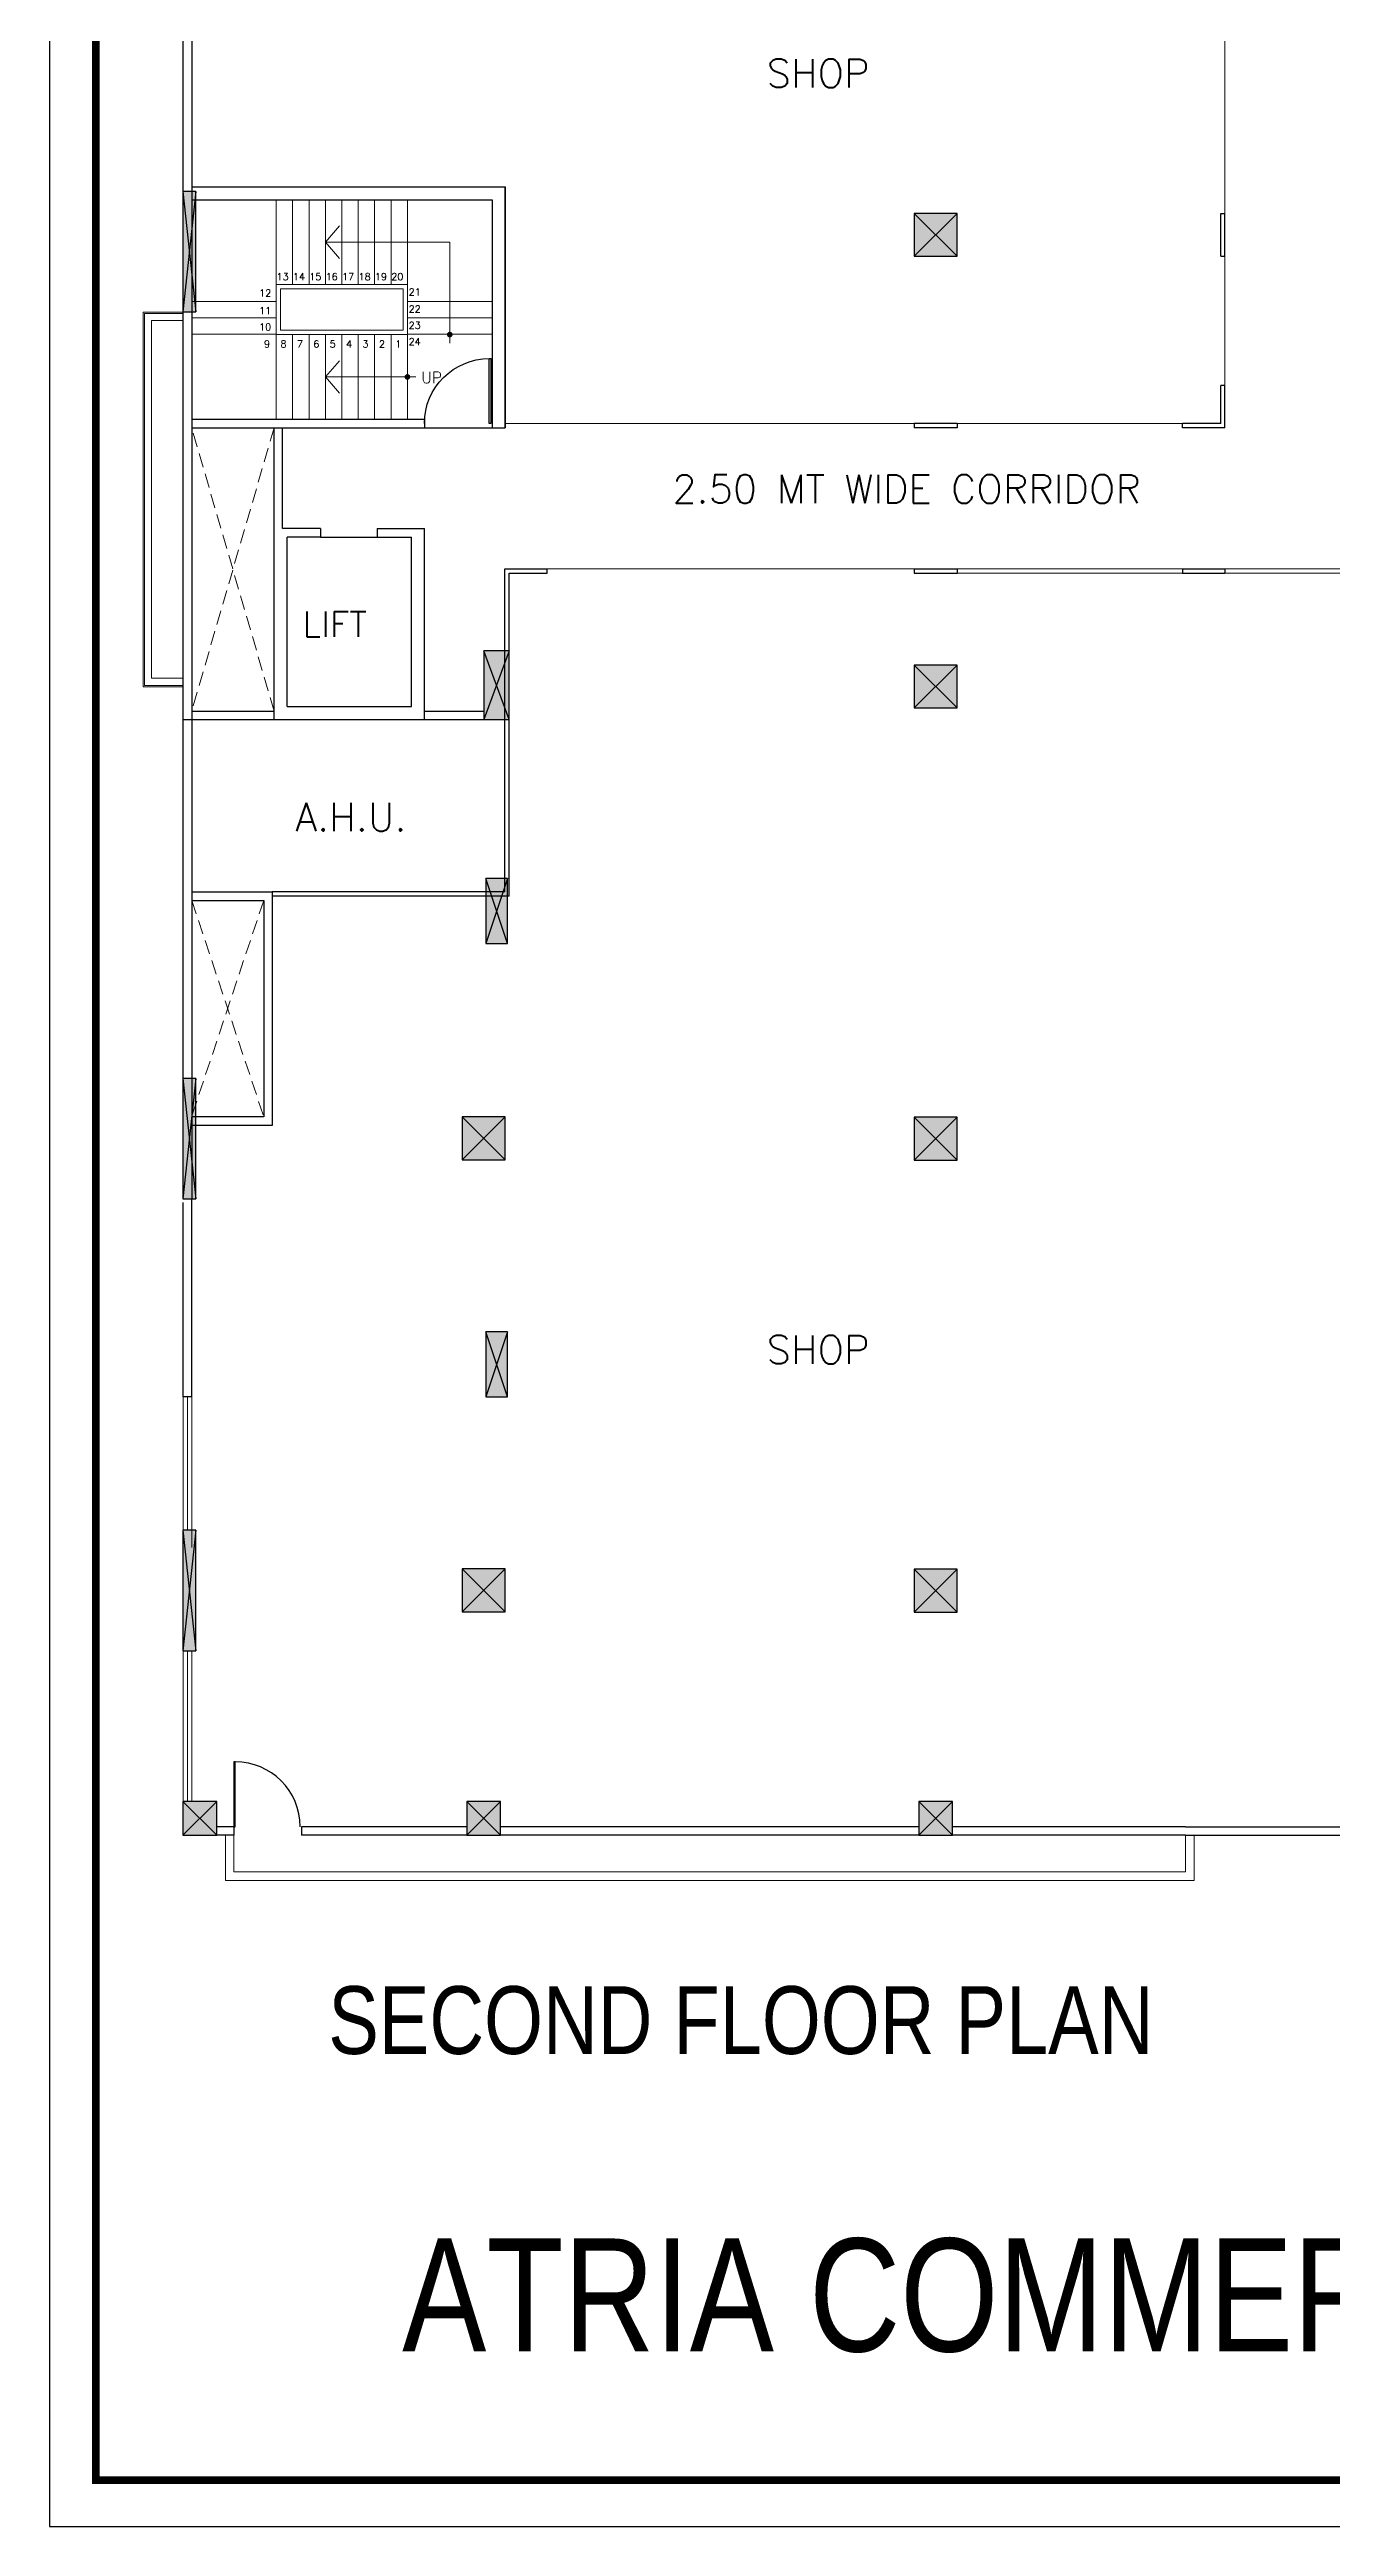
# Model space of a CAD drawing. Extents: x -14054 to 906348, y -36965 to 188562.
# Drawn here: x 319469 to 342158, y 60442 to 104289 of the extents above; entities that cross this region are included whole.
import ezdxf
from ezdxf.enums import TextEntityAlignment as Align

# ---------------------------------------------------------------- set-up
doc = ezdxf.new("R2010")
doc.units = 0
doc.header["$LTSCALE"] = 1000
doc.header["$MEASUREMENT"] = 0
doc.linetypes.add('HIDDEN', pattern=[0.375, 0.25, -0.125])
for name, color, linetype in [('BOR', 5, 'CONTINUOUS'), ('COL', 5, 'CONTINUOUS'), ('DOOR', 6, 'CONTINUOUS'), ('SOLID', 252, 'CONTINUOUS')]:
    doc.layers.add(name, color=color, linetype=linetype)
for name, color, linetype, lineweight in [('HIDDEN', 7, 'HIDDEN', 15), ('STAIR', 4, 'CONTINUOUS', 15), ('TEXT', 3, 'CONTINUOUS', 15), ('WALL', 2, 'CONTINUOUS', 30), ('WIN', 6, 'CONTINUOUS', 9)]:
    doc.layers.add(name, color=color, linetype=linetype, lineweight=lineweight)
doc.styles.add('ROMAN', font='ROMANS')
doc.styles.add('SW1', font='arial.ttf')

# ---------------------------------------------------------------- blocks, each defined once
blk = doc.blocks.new('*U46')
at = {"layer": 'SOLID'}
for points in [[(321831.13, 99642.88), (322061.13, 99642.88), (322061.13, 101777.88), (321831.13, 101777.88)], [(334773.13, 100629.38), (335533.13, 100629.38), (335533.13, 101389.38), (334773.13, 101389.38)], [(327153.13, 92427.38), (327603.13, 92427.38), (327603.13, 93647.38), (327153.13, 93647.38)], [(334773.13, 92633.38), (335533.13, 92633.38), (335533.13, 93393.38), (334773.13, 93393.38)], [(327193.13, 88464.38), (327573.13, 88464.38), (327573.13, 89614.38), (327193.13, 89614.38)], [(321831.13, 83941.88), (322061.13, 83941.88), (322061.13, 86076.88), (321831.13, 86076.88)], [(326773.13, 84633.38), (327533.13, 84633.38), (327533.13, 85393.38), (326773.13, 85393.38)], [(334773.13, 84629.38), (335533.13, 84629.38), (335533.13, 85389.38), (334773.13, 85389.38)], [(327193.13, 80438.38), (327573.13, 80438.38), (327573.13, 81588.38), (327193.13, 81588.38)], [(321831.13, 75941.88), (322061.13, 75941.88), (322061.13, 78076.88), (321831.13, 78076.88)], [(326773.13, 76633.38), (327533.13, 76633.38), (327533.13, 77393.38), (326773.13, 77393.38)], [(334773.13, 76629.38), (335533.13, 76629.38), (335533.13, 77389.38), (334773.13, 77389.38)], [(321831.13, 72677.38), (322431.13, 72677.38), (322431.13, 73277.38), (321831.13, 73277.38)], [(326853.13, 72677.38), (327453.13, 72677.38), (327453.13, 73277.38), (326853.13, 73277.38)], [(334853.13, 72677.38), (335453.13, 72677.38), (335453.13, 73277.38), (334853.13, 73277.38)]]:
    blk.add_hatch(color=256, dxfattribs=at).paths.add_polyline_path(points)
at = {"layer": 'BOR', "color": 2, "ltscale": 140}
blk.add_lwpolyline([(319469.15, 139976.49), (319469.15, 60441.6), (426857.32, 60441.6), (426857.32, 139976.49)], close=True, dxfattribs=at)
at = {"layer": 'BOR', "ltscale": 140, "const_width": 136.54}
blk.add_lwpolyline([(426038.07, 61260.85), (320288.41, 61260.85), (320288.41, 139157.23), (426038.07, 139157.23)], close=True, dxfattribs=at)
at = {"layer": 'COL', "color": 7}
for p, q in [((321831.13, 101777.88), (322061.13, 99642.88)), ((322061.13, 101777.88), (321831.13, 99642.88)), ((335533.13, 101389.38), (334773.13, 100629.38)), ((334773.13, 101389.38), (335533.13, 100629.38)), ((327603.13, 93647.38), (327153.13, 92427.38)), ((327603.13, 92427.38), (327153.13, 93647.38)), ((335533.13, 93393.38), (334773.13, 92633.38)), ((334773.13, 93393.38), (335533.13, 92633.38)), ((327573.13, 89614.38), (327193.13, 88464.38)), ((327573.13, 88464.38), (327193.13, 89614.38)), ((321831.13, 86076.88), (322061.13, 83941.88)), ((322061.13, 86076.88), (321831.13, 83941.88)), ((327533.13, 85393.38), (326773.13, 84633.38)), ((326773.13, 85393.38), (327533.13, 84633.38)), ((335533.13, 85389.38), (334773.13, 84629.38)), ((334773.13, 85389.38), (335533.13, 84629.38)), ((327573.13, 81588.38), (327193.13, 80438.38)), ((327573.13, 80438.38), (327193.13, 81588.38)), ((321831.13, 78076.88), (322061.13, 75941.88)), ((322061.13, 78076.88), (321831.13, 75941.88)), ((327533.13, 77393.38), (326773.13, 76633.38)), ((326773.13, 77393.38), (327533.13, 76633.38)), ((335533.13, 77389.38), (334773.13, 76629.38)), ((334773.13, 77389.38), (335533.13, 76629.38)), ((322431.13, 72677.38), (321831.13, 73277.38)), ((322431.13, 73277.38), (321831.13, 72677.38)), ((322431.13, 72677.38), (321831.13, 73277.38)), ((322431.13, 73277.38), (321831.13, 72677.38)), ((327453.13, 72677.38), (326853.13, 73277.38)), ((327453.13, 73277.38), (326853.13, 72677.38)), ((335453.13, 72677.38), (334853.13, 73277.38)), ((335453.13, 73277.38), (334853.13, 72677.38))]:
    blk.add_line(p, q, dxfattribs=at)
at = {"layer": 'COL'}
for points in [[(321831.13, 99642.88), (322061.13, 99642.88), (322061.13, 101777.88), (321831.13, 101777.88)], [(334773.13, 100629.38), (335533.13, 100629.38), (335533.13, 101389.38), (334773.13, 101389.38)], [(327153.13, 92427.38), (327603.13, 92427.38), (327603.13, 93647.38), (327153.13, 93647.38)], [(334773.13, 92633.38), (335533.13, 92633.38), (335533.13, 93393.38), (334773.13, 93393.38)], [(327193.13, 88464.38), (327573.13, 88464.38), (327573.13, 89614.38), (327193.13, 89614.38)], [(321831.13, 83941.88), (322061.13, 83941.88), (322061.13, 86076.88), (321831.13, 86076.88)], [(326773.13, 84633.38), (327533.13, 84633.38), (327533.13, 85393.38), (326773.13, 85393.38)], [(334773.13, 84629.38), (335533.13, 84629.38), (335533.13, 85389.38), (334773.13, 85389.38)], [(327193.13, 80438.38), (327573.13, 80438.38), (327573.13, 81588.38), (327193.13, 81588.38)], [(321831.13, 75941.88), (322061.13, 75941.88), (322061.13, 78076.88), (321831.13, 78076.88)], [(326773.13, 76633.38), (327533.13, 76633.38), (327533.13, 77393.38), (326773.13, 77393.38)], [(334773.13, 76629.38), (335533.13, 76629.38), (335533.13, 77389.38), (334773.13, 77389.38)], [(321831.13, 72677.38), (322431.13, 72677.38), (322431.13, 73277.38), (321831.13, 73277.38)], [(326853.13, 72677.38), (327453.13, 72677.38), (327453.13, 73277.38), (326853.13, 73277.38)], [(334853.13, 72677.38), (335453.13, 72677.38), (335453.13, 73277.38), (334853.13, 73277.38)]]:
    blk.add_lwpolyline(points, close=True, dxfattribs=at)
at = {"layer": 'DOOR'}
blk.add_line((326103.13, 97593.38), (327303.13, 97593.38), dxfattribs=at)
at = {"layer": 'DOOR', "linetype": 'Continuous'}
blk.add_line((324265.63, 95657.38), (325265.63, 95657.38), dxfattribs=at)
at = {"layer": 'DOOR'}
for points in [[(326103.13, 97668.38, -0.41421356), (327253.13, 98818.38), (327278.13, 98818.38), (327278.13, 97668.38), (327253.13, 97668.38), (327253.13, 98818.38)], [(323906.13, 72827.38, 0.41421356), (322756.13, 73977.38), (322731.13, 73977.38), (322731.13, 72827.38), (322756.13, 72827.38), (322756.13, 73977.38)]]:
    blk.add_lwpolyline(points, format="xyb", dxfattribs=at)
at = {"layer": 'HIDDEN'}
for p, q in [((323443.35, 97593.38), (321985.18, 92577.38)), ((323443.35, 92577.38), (321985.18, 97593.38)), ((323261.13, 89227.38), (321981.13, 85393.38)), ((321985.18, 89227.38), (323261.13, 85393.38))]:
    blk.add_line(p, q, dxfattribs=at)
at = {"layer": 'STAIR'}
for p, q in [((323481.13, 100127.88), (323481.13, 101627.88)), ((323771.38, 100127.88), (323771.38, 101627.88)), ((324061.63, 100127.88), (324061.63, 101627.88)), ((324351.88, 100127.88), (324351.88, 101627.88)), ((324642.13, 100127.88), (324642.13, 101627.88)), ((324932.38, 100127.88), (324932.38, 101627.88)), ((325222.63, 100127.88), (325222.63, 101627.88)), ((325512.88, 100127.88), (325512.88, 101627.88)), ((325803.13, 100127.88), (325803.13, 101627.88)), ((321981.13, 99830.63), (323481.13, 99830.63)), ((321981.13, 99540.63), (323481.13, 99540.63)), ((327303.13, 99830.63), (325803.13, 99830.63)), ((327303.13, 99540.63), (325803.13, 99540.63)), ((321981.13, 99250.63), (323481.13, 99250.63)), ((323481.13, 99243.38), (323481.13, 97743.38)), ((323771.38, 97743.38), (323771.38, 99243.38)), ((324061.63, 97743.38), (324061.63, 99243.38)), ((324351.88, 97743.38), (324351.88, 99243.38)), ((324642.13, 97743.38), (324642.13, 99243.38)), ((324932.38, 97743.38), (324932.38, 99243.38)), ((325222.63, 97743.38), (325222.63, 99243.38)), ((325512.88, 97743.38), (325512.88, 99243.38)), ((327303.13, 99250.63), (325803.13, 99250.63)), ((325803.13, 97743.38), (325803.13, 99243.38))]:
    blk.add_line(p, q, dxfattribs=at)
at = {"layer": 'STAIR', "linetype": 'Continuous'}
for p, q in [((324351.88, 100877.88), (326553.13, 100877.88)), ((326553.13, 99093.38), (326553.13, 100877.88)), ((324351.88, 98493.38), (325953.13, 98493.38))]:
    blk.add_line(p, q, dxfattribs=at)
for points in [[(324601.88, 101165.56), (324351.88, 100877.88), (324601.88, 100590.2)], [(324601.88, 98781.06), (324351.88, 98493.38), (324601.88, 98205.7)]]:
    blk.add_lwpolyline(points, dxfattribs=at)
at = {"layer": 'STAIR', "color": 3}
for points in [[(323481.13, 99243.38), (323481.13, 100127.88), (325803.13, 100127.88), (325803.13, 99243.38)], [(323556.13, 99318.38), (323556.13, 100052.88), (325728.13, 100052.88), (325728.13, 99318.38)]]:
    blk.add_lwpolyline(points, close=True, dxfattribs=at)
at = {"layer": 'STAIR', "linetype": 'Continuous', "const_width": 50}
for points in [[(326578.13, 99243.38, 1), (326528.13, 99243.38, 1)], [(325828.13, 98493.38, 1), (325778.13, 98493.38, 1)]]:
    blk.add_lwpolyline(points, format="xyb", close=True, dxfattribs=at)
at = {"layer": 'WALL', "color": 2, "ltscale": 140}
for p, q in [((321985.18, 112124.38), (321985.18, 83941.88)), ((339575.57, 72827.38), (344366.13, 72827.38)), ((339575.57, 72677.38), (344516.13, 72677.38))]:
    blk.add_line(p, q, dxfattribs=at)
at = {"layer": 'WALL'}
for p, q in [((321985.18, 101857.88), (327533.13, 101857.88)), ((327533.13, 101857.88), (327533.13, 97593.38)), ((327533.13, 97593.38), (327533.13, 101857.88)), ((321985.18, 101627.88), (327303.13, 101627.88)), ((327303.13, 101627.88), (327303.13, 97593.38)), ((340198.13, 101389.38), (340273.13, 101389.38)), ((340198.13, 100629.38), (340198.13, 101389.38)), ((340273.13, 100629.38), (340273.13, 101389.38)), ((340198.13, 100629.38), (340273.13, 100629.38)), ((327533.13, 98079.29), (327533.13, 98229.29)), ((340198.13, 97668.38), (340198.13, 98343.38)), ((340273.13, 98343.38), (340198.13, 98343.38)), ((340273.13, 97593.38), (340273.13, 98343.38)), ((321981.13, 97743.38), (326103.13, 97743.38)), ((321985.18, 97593.38), (326103.13, 97593.38)), ((323443.35, 92427.38), (323443.35, 97593.38)), ((323593.35, 95807.38), (323593.35, 97593.38)), ((326103.13, 97743.38), (326103.13, 97593.38)), ((327303.13, 97593.38), (327533.13, 97593.38)), ((334773.13, 97668.38), (334773.13, 97593.38)), ((335533.13, 97668.38), (334773.13, 97668.38)), ((335533.13, 97593.38), (334773.13, 97593.38)), ((335533.13, 97668.38), (335533.13, 97593.38)), ((340198.13, 97668.38), (339523.13, 97668.38)), ((339523.13, 97593.38), (339523.13, 97668.38)), ((340273.13, 97593.38), (339523.13, 97593.38)), ((324265.63, 95807.38), (323593.35, 95807.38)), ((323673.35, 92657.38), (323673.35, 95657.38)), ((324265.63, 95657.38), (323673.35, 95657.38)), ((324265.63, 95807.38), (324265.63, 95657.38)), ((325265.63, 95807.38), (326103.35, 95807.38)), ((325265.63, 95807.38), (325265.63, 95657.38)), ((325265.63, 95657.38), (325873.35, 95657.38)), ((325873.35, 92657.38), (325873.35, 95657.38)), ((326103.35, 92427.38), (326103.35, 95807.38)), ((327528.13, 95093.38), (328278.13, 95093.38)), ((327528.13, 89379.08), (327528.13, 95093.38)), ((327603.13, 95018.38), (328278.13, 95018.38)), ((327603.13, 89302.38), (327603.13, 95018.38)), ((328278.13, 95018.38), (328278.13, 95093.38)), ((334773.13, 95093.38), (334773.13, 95018.38)), ((334773.13, 95093.38), (335533.13, 95093.38)), ((334773.13, 95018.38), (335533.13, 95018.38)), ((335533.13, 95093.38), (335533.13, 95018.38)), ((339523.13, 95093.38), (339523.13, 95018.38)), ((339523.13, 95093.38), (340273.13, 95093.38)), ((339523.13, 95018.38), (340273.13, 95018.38)), ((340273.13, 95093.38), (340273.13, 95018.38)), ((321985.18, 92577.38), (323443.35, 92577.38)), ((323673.35, 92657.38), (325873.35, 92657.38)), ((326103.35, 92577.38), (327153.13, 92577.38)), ((321835.18, 92427.38), (326103.35, 92427.38)), ((326103.35, 92427.38), (327153.13, 92427.38)), ((321985.18, 89377.38), (323411.13, 89377.38)), ((321985.18, 89227.38), (323261.13, 89227.38)), ((323261.13, 89227.38), (323261.13, 85393.38)), ((327528.13, 89379.08), (323411.13, 89379.08)), ((323411.13, 89377.38), (323411.13, 85243.38)), ((327193.13, 89377.38), (323411.13, 89377.38)), ((327603.13, 89302.38), (323411.13, 89302.38)), ((321835.18, 80438.38), (321835.18, 83877.47)), ((321987.93, 80438.38), (321987.93, 83941.88)), ((321987.93, 80438.38), (321835.18, 80438.38)), ((322731.13, 72827.38), (322431.13, 72827.38)), ((322731.13, 72827.38), (322731.13, 72677.38)), ((323931.13, 72827.38), (323931.13, 72677.38)), ((326853.13, 72827.38), (323931.13, 72827.38)), ((323931.13, 72827.38), (323931.13, 72677.38)), ((334853.13, 72827.38), (327453.13, 72827.38)), ((339575.57, 72827.38), (335453.13, 72827.38)), ((322731.13, 72677.38), (322431.13, 72677.38)), ((326853.13, 72677.38), (323931.13, 72677.38)), ((334853.13, 72677.38), (327453.13, 72677.38)), ((339575.57, 72677.38), (335453.13, 72677.38))]:
    blk.add_line(p, q, dxfattribs=at)
at = {"layer": 'WALL', "linetype": 'Continuous'}
for p, q in [((323261.13, 85393.38), (321981.13, 85393.38)), ((323411.13, 85243.38), (321985.18, 85243.38))]:
    blk.add_line(p, q, dxfattribs=at)
at = {"layer": 'WALL', "color": 2, "ltscale": 140}
blk.add_lwpolyline([(321835.18, 83941.88), (321835.18, 119888.87), (351071.38, 132494.38), (359118.13, 132494.38)], dxfattribs=at)
at = {"layer": 'WIN'}
for p, q in [((340273.13, 101389.38), (340273.13, 104628.88)), ((340273.13, 98343.38), (340273.13, 100629.38)), ((321124.65, 99642.76), (321124.65, 93007.38)), ((321124.65, 99642.76), (321835.18, 99642.76)), ((321149.65, 99617.76), (321149.65, 93032.38)), ((321149.65, 99617.76), (321835.18, 99617.76)), ((321275.31, 99492.1), (321275.31, 93158.04)), ((321275.31, 99492.1), (321835.18, 99492.1)), ((334773.13, 97668.38), (327533.13, 97668.38)), ((339523.13, 97668.38), (335533.13, 97668.38)), ((334773.13, 95093.38), (328278.13, 95093.38)), ((339523.13, 95093.38), (335533.13, 95093.38)), ((335533.13, 95018.38), (339523.13, 95018.38)), ((340273.13, 95093.38), (342773.13, 95093.38)), ((340273.13, 95018.38), (342773.13, 95018.38)), ((321124.65, 93007.38), (321835.18, 93007.38)), ((321149.65, 93032.38), (321835.18, 93032.38)), ((321275.31, 93158.04), (321835.18, 93158.04)), ((321835.18, 80438.38), (321835.18, 77773.88)), ((321911.56, 80438.38), (321911.56, 78076.88)), ((321985.18, 77773.88), (321985.18, 80438.38)), ((321835.18, 75941.88), (321835.18, 73277.38)), ((321910.18, 75941.88), (321910.18, 73277.38)), ((321985.18, 73277.38), (321985.18, 75941.88)), ((322581.13, 72677.38), (322581.13, 71877.38)), ((322731.13, 72677.38), (322731.13, 72027.38)), ((339575.57, 72677.38), (339575.57, 72027.38)), ((339725.57, 72677.38), (339725.57, 71877.38)), ((339575.57, 72027.38), (322731.13, 72027.38)), ((339725.57, 71877.38), (322581.13, 71877.38))]:
    blk.add_line(p, q, dxfattribs=at)
at = {"layer": 'BOR', "color": 3, "ltscale": 140, "style": 'SW1', "width": 0.8}
for s, height, p in [('SECOND FLOOR PLAN', 1200, (331704.89, 69406)), ('ATRIA COMMERCIAL BUILDING AT, WORLI.', 2000, (348806.56, 64368.31))]:
    blk.add_text(s, height=height, dxfattribs=at).set_placement(p, align=Align.MIDDLE)
at = {"layer": 'TEXT', "color": 3, "ltscale": 140, "style": 'ROMAN'}
for s, height, p in [('SHOP', 500, (332161.05, 103618.98)), ('12', 125, (323178.17, 99918.5)), ('13', 125, (323485.75, 100205.08)), ('14', 125, (323776, 100205.08)), ('15', 125, (324066.25, 100205.08)), ('16', 125, (324356.5, 100205.08)), ('17', 125, (324646.75, 100205.08)), ('18', 125, (324937, 100205.08)), ('19', 125, (325227.25, 100205.08)), ('20', 125, (325517.5, 100205.08)), ('21', 125, (325825.42, 99932.59)), ('11', 125, (323178.17, 99604.1)), ('22', 125, (325825.42, 99635.82)), ('10', 125, (323178.17, 99313.66)), ('9', 125, (323266.17, 99012.08)), ('8', 125, (323556.42, 99012.08)), ('7', 125, (323846.67, 99012.08)), ('6', 125, (324136.92, 99012.08)), ('5', 125, (324427.17, 99012.08)), ('4', 125, (324717.42, 99012.08)), ('3', 125, (325007.67, 99012.08)), ('2', 125, (325297.92, 99012.08)), ('1', 125, (325588.17, 99012.08)), ('23', 125, (325825.42, 99345.82)), ('24', 125, (325825.42, 99055.82)), ('UP', 200, (326048.47, 98381.58)), ('2.50 MT WIDE CORRIDOR', 500, (330493.08, 96260.73)), ('LIFT', 450, (323946.66, 93892.18)), ('A.H.U.', 500, (323817.61, 90452.07)), ('SHOP', 500, (332161.05, 81022.37))]:
    blk.add_text(s, height=height, dxfattribs=at).set_placement(p)

msp = doc.modelspace()

# ---------------------------------------------------------------- block references
at = {"layer": 'TEXT'}
msp.add_blockref('*U46', (0, 0), dxfattribs=at)

doc.saveas('drawing.dxf')
